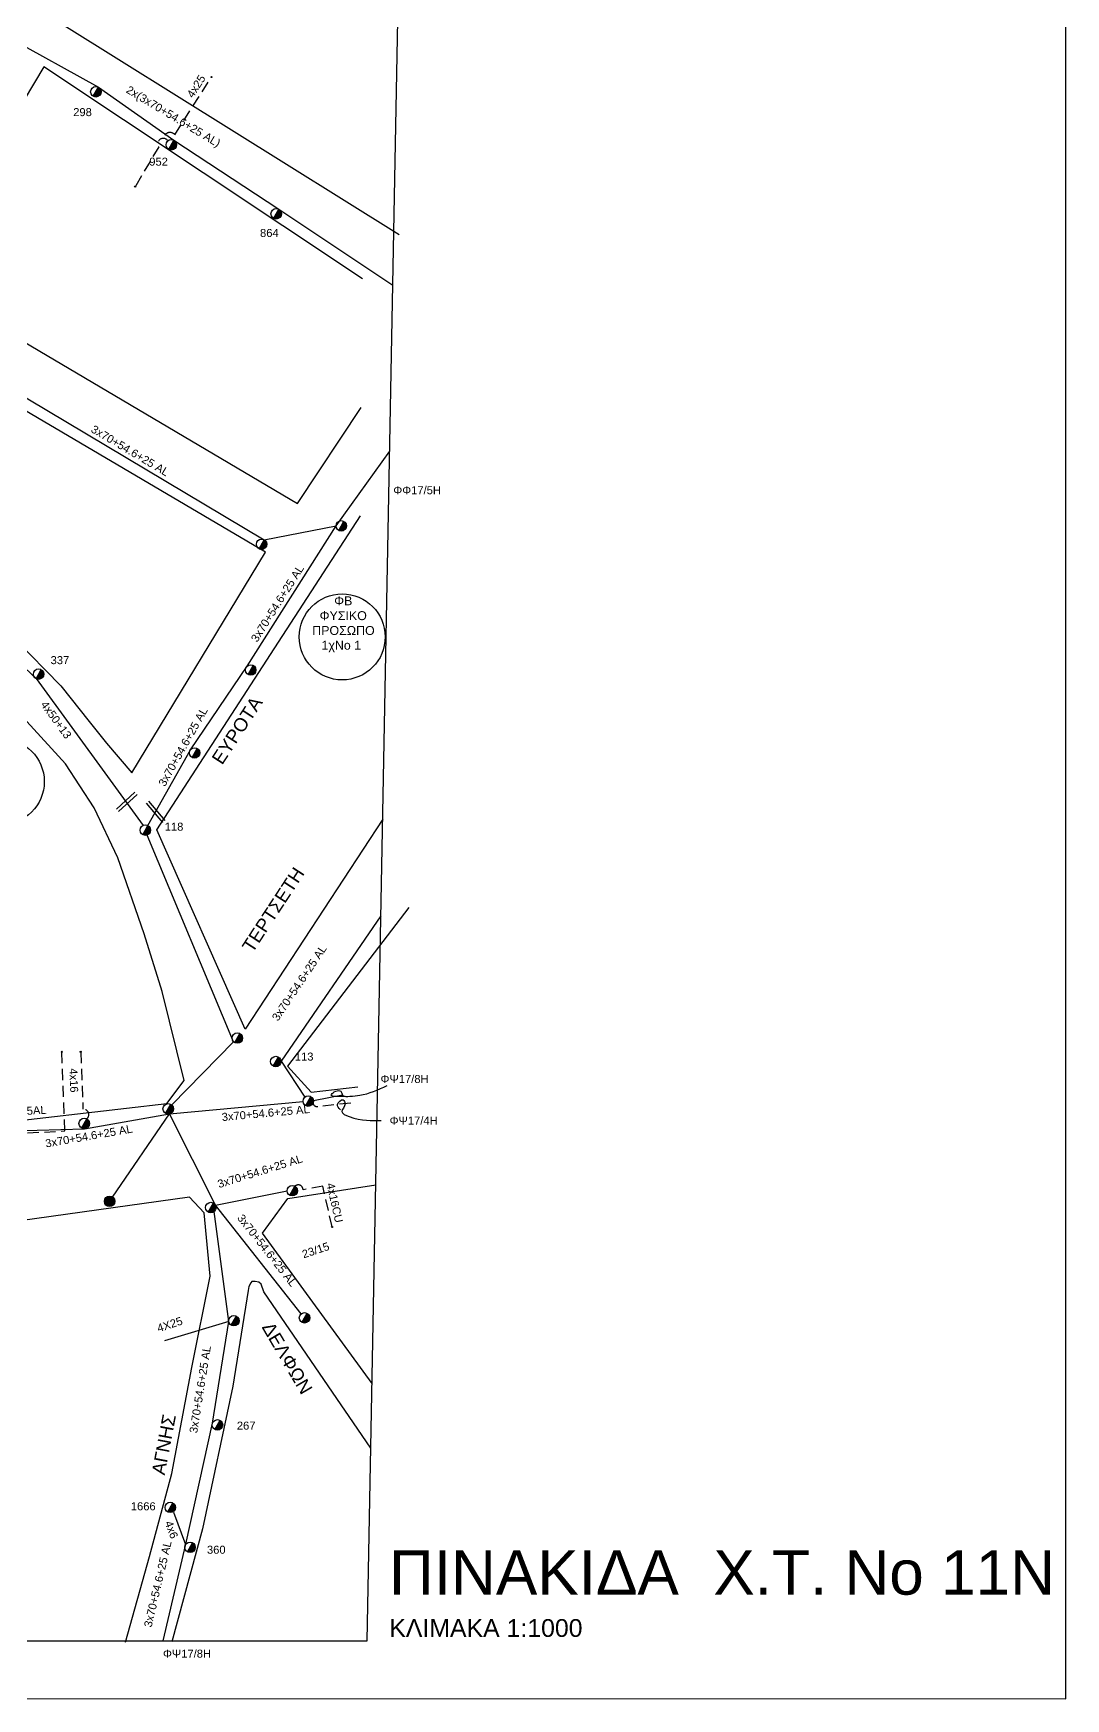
# Model space of a CAD drawing. Header units: millimetres. Extents: x 1421 to 11257, y 848 to 1896.
# Drawn here: x 10761.5 to 10993.8, y 848.3 to 1222.8 of the extents above; entities that cross this region are included whole.
import ezdxf
from ezdxf.enums import TextEntityAlignment as Align

# ---------------------------------------------------------------- set-up
doc = ezdxf.new("R2010")
doc.units = ezdxf.units.MM
doc.linetypes.add('DASHED', pattern=[19.05, 12.7, -6.35])
for name, color, linetype, lineweight in [('.15AL', 7, 'DASHED', 30), ('3x70+54.6+25 AL', 7, 'SYN_LINE', 30), ('4x16', 7, 'Continuous', 30), ('4x25', 7, 'Continuous', 30), ('4x50+13', 7, 'Continuous', 30), ('4x6', 7, 'SYN_LINE', 30), ('Άγνωστα', 7, 'Continuous', 30)]:
    doc.layers.add(name, color=color, linetype=linetype, lineweight=lineweight)
for name, color, linetype in [('TEXT ΚΑΛΩΔΙΩΝ', 7, 'Continuous'), ('ΑΓΝΩΣΤΟ ΕΝΑΕΡΙΟ ΚΑΛΩΔΙΟ', 7, 'Continuous'), ('ΑΓΝΩΣΤΟ ΥΠΟΓΕΙΟ ΚΑΛΩΔΙΟ', 7, 'DASHED'), ('Επιγραφές - Σχήματα', 7, 'Continuous'), ('Στύλος Ξύλινος', 7, 'Continuous'), ('Στύλος Ξύλινος @ 1', 7, 'Continuous'), ('Στύλος ΦΜ', 7, 'Continuous'), ('Στύλος ΦΜ @ 1', 7, 'Continuous'), ('Συνδέσεις', 7, 'Continuous'), ('Τομή', 7, 'Continuous'), ('Υπόβαθρο ΔΕΗ', 7, 'Continuous')]:
    doc.layers.add(name, color=color, linetype=linetype)
doc.styles.add('arial', font='ARIAL.TTF', dxfattribs={"height": 3})
doc.styles.get("Standard").update_dxf_attribs({"font": 'ARIAL.TTF', "height": 1.8})
doc.linetypes.add('SYN_LINE', pattern='A,0.5,-0.0001,["/\\/\\/\\/",Standard,S=0.1,R=0,X=0,Y=-0.05],-0.25', length=0.7501)

# ---------------------------------------------------------------- blocks, each defined once
blk = doc.blocks.new('ΥΠΑΡΧΩΝ ΤΣΙΜΕΝΤΕΝΙΟΣ ΣΤΥΛΟΣ')
at = {"layer": 'Στύλος ΦΜ'}
blk.add_hatch(color=7, dxfattribs=at).paths.add_polyline_path([(-1.29, -2.28, 0.574793), (2.62, 0, 0.268822), (1.3, 2.27)])
at = {"layer": 'Στύλος ΦΜ', "color": 7}
blk.add_line((-1.29, -2.28), (1.3, 2.27), dxfattribs=at)
blk.add_circle((0, 0), 2.62, dxfattribs=at)
at = {"layer": 'Στύλος ΦΜ', "flags": 4}
for tag, p in [('ΑΡΙΘΜΟΣ', (-4.68, 8.05)), ('ΤΥΠΟΣ', (-4.91, 3.03))]:
    blk.add_attdef(tag, p, '', height=4, dxfattribs=at)
blk = doc.blocks.new('ΥΠΑΡΧΩΝ ΞΥΛΙΝΟΣ ΣΤΥΛΟΣ')
at = {"layer": 'Στύλος Ξύλινος'}
h = blk.add_hatch(color=7, dxfattribs=at)
h.paths.add_polyline_path([(-2.62, 0, 0.270008), (-1.29, -2.28), (1.3, 2.27, 0.576266)])
h.paths.add_polyline_path([(-1.29, -2.28, 0.574793), (2.62, 0, 0.268822), (1.3, 2.27)])
at = {"layer": 'Στύλος Ξύλινος', "color": 7}
blk.add_line((-1.29, -2.28), (1.3, 2.27), dxfattribs=at)
blk.add_circle((0, 0), 2.62, dxfattribs=at)
at = {"layer": 'Στύλος Ξύλινος', "color": 1, "flags": 4}
for tag, p in [('ΑΡΙΘΜΟΣ', (-4.91, 8.6)), ('ΤΥΠΟΣ', (-4.85, 3.39))]:
    blk.add_attdef(tag, p, '', height=4, dxfattribs=at)
blk = doc.blocks.new('_ΣΥΝΔΕΣΗ')
at = {"layer": 'Συνδέσεις', "linetype": 'SYN_LINE', "ltscale": 40}
blk.add_hatch(color=256, dxfattribs=at).paths.add_polyline_path([(0.5, 0, 1), (-0.5, 0, 1)])
at = {"layer": 'Συνδέσεις'}
blk.add_circle((0, 0), 0.5, dxfattribs=at)
blk = doc.blocks.new('ΤΟΜΗ')
at = {"layer": 'Τομή', "ltscale": 40}
for p, q in [((11.3, -0.6), (-11.4, -0.6)), ((11.3, -3.4), (-11.4, -3.4))]:
    blk.add_line(p, q, dxfattribs=at)

msp = doc.modelspace()

# ---------------------------------------------------------------- linework, layer by layer
at = {"layer": '.15AL', "color": 151, "linetype": 'DASHED', "lineweight": -3, "ltscale": 0.2}
msp.add_lwpolyline([(10791.76, 1198.65, 0.998084), (10789.7, 1197.32), (10784.41, 1188.36)], format="xyb", dxfattribs=at)
at = {"layer": '.15AL', "color": 5, "linetype": 'DASHED', "lineweight": -3, "ltscale": 0.2}
msp.add_lwpolyline([(10746.14, 974.51, 0.741078), (10748.76, 974.89), (10768.57, 976.02), (10767.92, 993.8)], format="xyb", dxfattribs=at)
at = {"lineweight": -3, "ltscale": 15}
msp.add_lwpolyline([(10993.76, 1895.53), (8825.35, 1895.54), (8825.27, 848.33), (10993.76, 848.32)], close=True, dxfattribs=at)
at = {"lineweight": -3, "ltscale": 0.2}
for centre in [(10830.99, 1087.1), (10754.28, 1054.55)]:
    msp.add_circle(centre, 9.67, dxfattribs=at)
at = {"layer": '3x70+54.6+25 AL', "color": 151, "linetype": 'SYN_LINE', "lineweight": -3, "ltscale": 15}
for points in [[(10755.86, 1221.96), (10776.15, 1210.72), (10793.12, 1198.79), (10816.72, 1183.27), (10842.38, 1166.22)], [(10839.7, 1024.36), (10817.22, 991.71), (10822.61, 983.62)]]:
    msp.add_lwpolyline(points, dxfattribs=at)
at = {"layer": '3x70+54.6+25 AL', "color": 5, "linetype": 'SYN_LINE', "lineweight": -3, "ltscale": 15}
msp.add_lwpolyline([(10727.3, 1171.34), (10751.28, 1145.93), (10813.44, 1108.96), (10829.6, 1112.11)], dxfattribs=at)
at = {"layer": '3x70+54.6+25 AL', "color": 6, "linetype": 'SYN_LINE', "lineweight": -3, "ltscale": 15}
msp.add_lwpolyline([(10787.29, 1044.67), (10796.85, 1061.72), (10809.59, 1080.51), (10829.6, 1112.11), (10841.67, 1128.85)], dxfattribs=at)
at = {"layer": '3x70+54.6+25 AL', "color": 2, "linetype": 'SYN_LINE', "lineweight": -3, "ltscale": 15}
for points in [[(10746.29, 975.7), (10773, 976.5), (10792.12, 979.82), (10822.18, 982.61)], [(10779.34, 961.13), (10792.12, 979.82)], [(10821.76, 934.87), (10802.48, 959.31), (10792.12, 979.82)], [(10802.48, 959.31), (10818.57, 962.51)], [(10790.74, 861.33), (10795.83, 883.08), (10801.82, 910.29), (10805.45, 933.17), (10802.15, 957.85)], [(10805.45, 933.17), (10791, 928.83)]]:
    msp.add_lwpolyline(points, dxfattribs=at)
at = {"layer": '4x16', "color": 2, "linetype": 'DASHED', "lineweight": -3, "ltscale": 0.2}
for points in [[(10772.15, 993.78), (10772.67, 980.9, -0.736227), (10773.52, 978.7, 1.497447)], [(10828.71, 954.4), (10826.64, 963.56), (10822.18, 962.74, 0.672668), (10820.33, 963.57, -15.714048)]]:
    msp.add_lwpolyline(points, format="xyb", dxfattribs=at)
at = {"layer": '4x16', "color": 2, "linetype": 'SYN_LINE', "lineweight": -3, "ltscale": 15}
msp.add_lwpolyline([(10824.53, 982.82), (10831.07, 984.14)], dxfattribs=at)
at = {"layer": '4x25', "color": 151, "linetype": 'DASHED', "lineweight": -3, "ltscale": 0.2}
msp.add_lwpolyline([(10790.84, 1199.21, -0.676752), (10793.32, 1200.04), (10801.57, 1212.99)], format="xyb", dxfattribs=at)
at = {"layer": '4x50+13', "color": 30, "linetype": 'Continuous', "lineweight": -3, "ltscale": 0.2}
msp.add_lwpolyline([(10702.62, 1127.74), (10719.83, 1106.36), (10738.76, 1099.65), (10762.11, 1077.71), (10786.18, 1044.7)], dxfattribs=at)
at = {"layer": '4x6', "color": 2, "linetype": 'SYN_LINE', "lineweight": -3, "ltscale": 9}
msp.add_lwpolyline([(10793.03, 890.3), (10795.77, 882.98)], dxfattribs=at)
at = {"layer": 'ΑΓΝΩΣΤΟ ΕΝΑΕΡΙΟ ΚΑΛΩΔΙΟ', "color": 2, "linetype": 'Continuous', "lineweight": -3, "ltscale": 15}
msp.add_lwpolyline([(10792.63, 981.85), (10806.56, 996.04), (10787.09, 1042.53)], dxfattribs=at)
at = {"layer": 'ΑΓΝΩΣΤΟ ΥΠΟΓΕΙΟ ΚΑΛΩΔΙΟ', "color": 151, "linetype": 'DASHED', "lineweight": -3, "ltscale": 0.2}
msp.add_lwpolyline([(10832.92, 982.25), (10825.51, 981.47, -0.34417), (10824.4, 982.17, -2.577495)], format="xyb", dxfattribs=at)
at = {"layer": 'Υπόβαθρο ΔΕΗ', "lineweight": -3, "ltscale": 15}
msp.add_lwpolyline([(10855.44, 1855.69), (8838.35, 1855.69), (8838.27, 861.33), (10836.6, 861.33)], close=True, dxfattribs=at)
at = {"layer": 'Υπόβαθρο ΔΕΗ', "lineweight": -3, "ltscale": 0.1}
for points in [[(10842.53, 1246.21), (10797.45, 1274.33), (10768.36, 1224.69), (10843.81, 1177.57)], [(10835.54, 1167.62), (10763.87, 1215.33), (10735.37, 1167.63), (10820.93, 1117.1), (10835.23, 1138.72)], [(10840.11, 1046.12), (10809.14, 998.9), (10789.27, 1043.74), (10816.63, 1085.91), (10835.08, 1114.35)], [(10845.99, 1026.21), (10818.67, 990.55), (10824.02, 984.72), (10834.47, 985.9)], [(10837.7, 919.17), (10813.06, 953.02), (10818.74, 960.8), (10838.55, 963.88)], [(10782.22, 861.06), (10787.61, 880.3), (10792.67, 898.99), (10797.19, 922.81), (10801.27, 943.31), (10799.95, 957.6), (10796.65, 961.12), (10748.29, 954.39), (10748.42, 950.97), (10748.49, 941), (10748.53, 935.42), (10748, 931.81), (10747.32, 926.89), (10745.89, 920.37), (10743.45, 911.19), (10741.41, 905.36), (10738.73, 898.35), (10735.67, 890.52), (10731.67, 882.47), (10728.65, 875.83), (10725.08, 870.11), (10720.65, 861.36)], [(10837.42, 904.64), (10813.36, 939.84), (10812.77, 941.53), (10812.21, 941.98), (10811.4, 942.15), (10810.66, 942.15), (10810.45, 941.81), (10810.02, 941.03), (10809.87, 940.08), (10806.39, 918.64), (10799.56, 886.55), (10792.67, 861.08)]]:
    msp.add_lwpolyline(points, dxfattribs=at)
for points in [[(10813.73, 1106.18), (10730.42, 1155.21), (10709.83, 1120.8), (10714.18, 1118.75), (10724.54, 1113.18), (10730.98, 1108.54), (10737.5, 1104.06), (10746.14, 1097), (10757.44, 1086.58), (10767.67, 1076.06), (10774.04, 1068.1), (10777.95, 1063.22), (10783.67, 1056.52)], [(10681.11, 1072.57), (10692.9, 1064.9), (10701.91, 1058.82), (10708.95, 1052.1), (10718.14, 1042.25), (10725.89, 1030.47), (10732.43, 1018.53), (10737.85, 1005.18), (10743.47, 987.48), (10746.12, 976.94), (10791.54, 982.14), (10795.44, 987.35), (10790.52, 1007.32), (10786.42, 1020.32), (10780.5, 1037.41), (10775.17, 1048.69), (10768.7, 1058.56), (10760.07, 1068.09), (10749.7, 1078.8), (10739.09, 1088.96), (10725.02, 1100.27), (10715.41, 1106.14), (10704.98, 1111.9)]]:
    msp.add_lwpolyline(points, close=True, dxfattribs=at)
for points in [[(10831.64, 983.75), (10828.55, 984.23), (10830.65, 984.94), (10831.09, 984.07), (10832.68, 983.79), (10834.97, 984.02), (10841.12, 986.21)], [(10830.59, 980.74), (10829.93, 981.94), (10831.18, 982.98), (10831.62, 982.11), (10830.91, 980.38), (10832.55, 979.24), (10839.78, 978.37)]]:
    msp.add_spline(points, degree=3, dxfattribs=at)

# ---------------------------------------------------------------- block references
at = {"layer": 'Στύλος Ξύλινος @ 1', "lineweight": -3, "ltscale": 40, "xscale": 0.4499999999998181, "yscale": 0.4499999999998181, "zscale": 0.4499999999998181}
msp.add_blockref('ΥΠΑΡΧΩΝ ΞΥΛΙΝΟΣ ΣΤΥΛΟΣ', (10778.66, 960.16), dxfattribs=at)
at = {"layer": 'Στύλος ΦΜ @ 1', "color": 1, "lineweight": -3, "ltscale": 40}
ref = msp.add_blockref('ΥΠΑΡΧΩΝ ΤΣΙΜΕΝΤΕΝΙΟΣ ΣΤΥΛΟΣ', (10775.57, 1209.69), dxfattribs=dict(at, xscale=0.4499999999998181, yscale=0.4499999999998181, zscale=0.4499999999998181))
ref.add_attrib('ΑΡΙΘΜΟΣ', '298', (10770.47, 1204.21), dxfattribs={"layer": 'Στύλος ΦΜ', "height": 1.8, "flags": 4})
ref = msp.add_blockref('ΥΠΑΡΧΩΝ ΤΣΙΜΕΝΤΕΝΙΟΣ ΣΤΥΛΟΣ', (10792.54, 1197.77), dxfattribs=dict(at, xscale=0.4499999999998181, yscale=0.4499999999998181, zscale=0.4499999999998181))
ref.add_attrib('ΑΡΙΘΜΟΣ', '952', (10787.58, 1193.07), dxfattribs={"layer": 'Στύλος ΦΜ', "height": 1.8, "flags": 4})
ref = msp.add_blockref('ΥΠΑΡΧΩΝ ΤΣΙΜΕΝΤΕΝΙΟΣ ΣΤΥΛΟΣ', (10816.14, 1182.25), dxfattribs=dict(at, xscale=0.4499999999998181, yscale=0.4499999999998181, zscale=0.4499999999998181))
ref.add_attrib('ΑΡΙΘΜΟΣ', '864', (10812.5, 1177.04), dxfattribs={"layer": 'Στύλος ΦΜ', "height": 1.8, "flags": 4})
at = {"layer": 'Στύλος ΦΜ @ 1', "color": 1, "lineweight": -3, "ltscale": 40, "xscale": 0.4499999999998181, "yscale": 0.4499999999998181, "zscale": 0.4499999999998181}
for p in [(10830.78, 1112.07), (10812.86, 1107.93), (10810.41, 1079.66), (10797.78, 1061), (10807.39, 996.88), (10791.85, 980.96), (10823.35, 982.71), (10772.94, 977.68), (10819.75, 962.55), (10801.43, 958.78), (10806.62, 933.32), (10822.52, 933.97)]:
    msp.add_blockref('ΥΠΑΡΧΩΝ ΤΣΙΜΕΝΤΕΝΙΟΣ ΣΤΥΛΟΣ', p, dxfattribs=at)
at = {"layer": 'Στύλος ΦΜ @ 1', "color": 1, "lineweight": -3, "ltscale": 40}
ref = msp.add_blockref('ΥΠΑΡΧΩΝ ΤΣΙΜΕΝΤΕΝΙΟΣ ΣΤΥΛΟΣ', (10762.69, 1078.73), dxfattribs=dict(at, xscale=0.4499999999998181, yscale=0.4499999999998181, zscale=0.4499999999998181))
ref.add_attrib('ΑΡΙΘΜΟΣ', '337', (10765.38, 1080.97), dxfattribs={"layer": 'Στύλος ΦΜ', "height": 1.8, "flags": 4})
ref = msp.add_blockref('ΥΠΑΡΧΩΝ ΤΣΙΜΕΝΤΕΝΙΟΣ ΣΤΥΛΟΣ', (10786.7, 1043.64), dxfattribs=dict(at, xscale=0.4499999999998181, yscale=0.4499999999998181, zscale=0.4499999999998181))
ref.add_attrib('ΑΡΙΘΜΟΣ', '118', (10791.06, 1043.52), dxfattribs={"layer": 'Στύλος ΦΜ', "height": 1.8, "flags": 4})
ref = msp.add_blockref('ΥΠΑΡΧΩΝ ΤΣΙΜΕΝΤΕΝΙΟΣ ΣΤΥΛΟΣ', (10816.05, 991.6), dxfattribs=dict(at, xscale=0.4499999999998181, yscale=0.4499999999998181, zscale=0.4499999999998181))
ref.add_attrib('ΑΡΙΘΜΟΣ', '113', (10820.33, 991.82), dxfattribs={"layer": 'Στύλος ΦΜ', "height": 1.8, "flags": 4})
ref = msp.add_blockref('ΥΠΑΡΧΩΝ ΤΣΙΜΕΝΤΕΝΙΟΣ ΣΤΥΛΟΣ', (10802.93, 909.9), dxfattribs=dict(at, xscale=0.4499999999998181, yscale=0.4499999999998181, zscale=0.4499999999998181))
ref.add_attrib('ΑΡΙΘΜΟΣ', '267', (10807.29, 908.83), dxfattribs={"layer": 'Στύλος ΦΜ', "height": 1.8, "flags": 4})
ref = msp.add_blockref('ΥΠΑΡΧΩΝ ΤΣΙΜΕΝΤΕΝΙΟΣ ΣΤΥΛΟΣ', (10792.31, 891.34), dxfattribs=dict(at, xscale=0.4499999999998181, yscale=0.4499999999998181, zscale=0.4499999999998181))
ref.add_attrib('ΑΡΙΘΜΟΣ', '1666', (10783.43, 890.69), dxfattribs={"layer": 'Στύλος ΦΜ', "height": 1.8, "flags": 4})
ref = msp.add_blockref('ΥΠΑΡΧΩΝ ΤΣΙΜΕΝΤΕΝΙΟΣ ΣΤΥΛΟΣ', (10796.76, 882.36), dxfattribs=dict(at, xscale=0.4499999999998181, yscale=0.4499999999998181, zscale=0.4499999999998181))
ref.add_attrib('ΑΡΙΘΜΟΣ', '360', (10800.56, 880.92), dxfattribs={"layer": 'Στύλος ΦΜ', "height": 1.8, "flags": 4})
at = {"layer": 'Συνδέσεις', "lineweight": -3, "xscale": 0.25, "yscale": 0.25, "zscale": 0.25}
for p in [(10801.57, 1212.99), (10784.41, 1188.36), (10767.92, 993.8), (10772.15, 993.79), (10828.71, 954.4)]:
    msp.add_blockref('_ΣΥΝΔΕΣΗ', p, dxfattribs=at)
at = {"layer": 'Τομή', "lineweight": -3}
for p, xscale, yscale, zscale, rotation in [((10782.19, 1050.38), 0.2499999999999998, 0.2499999999999998, 0.2499999999999998, 42.57910494444175), ((10789.43, 1048.08), 0.2499999999999997, 0.2499999999999997, 0.2499999999999997, 310.3341319967188)]:
    msp.add_blockref('ΤΟΜΗ', p, dxfattribs=dict(at, xscale=xscale, yscale=yscale, zscale=zscale, rotation=rotation))

# ---------------------------------------------------------------- texts
at = {"layer": 'TEXT ΚΑΛΩΔΙΩΝ', "lineweight": -3, "ltscale": 15, "style": 'arial'}
for s, rotation, p in [('4x25', 57.5038, (10798.12, 1210.93)), ('2x(3x70+54.6+25 AL)', 328.9482, (10793.02, 1204.16)), ('3x70+54.6+25 AL', 329.2524, (10783.28, 1128.99)), ('3x70+54.6+25 AL', 57.6622, (10816.4, 1094.63)), ('4x50+13', 306.0949, (10766.64, 1068.44)), ('3x70+54.6+25 AL', 60.7296, (10795.17, 1062.4)), ('3x70+54.6+25 AL', 56.0962, (10821.32, 1009.29)), ('4x16', 272.3274, (10770.61, 987.37)), ('.15AL', 3.2592, (10761.2, 980.58)), ('3x70+54.6+25 AL', 5.3026, (10813.77, 980.02)), ('3x70+54.6+25 AL', 9.828, (10773.99, 974.85)), ('3x70+54.6+25 AL', 17.2403, (10812.5, 966.93)), ('4x16CU', 282.7458, (10829.32, 959.84)), ('3x70+54.6+25 AL', 308.2613, (10814.1, 949.14)), ('4X25', 18.2387, (10792.19, 932.48)), ('3x70+54.6+25 AL', 80.9897, (10799.02, 917.87)), ('4x6', 290.5196, (10792.59, 886.34)), ('3x70+54.6+25 AL', 76.8248, (10789.49, 874.12))]:
    msp.add_text(s, height=1.8, rotation=rotation, dxfattribs=at).set_placement(p, align=Align.MIDDLE_CENTER)
at = {"layer": 'Άγνωστα', "lineweight": -3, "ltscale": 0.2, "char_height": 1.8, "width": 18.6352, "attachment_point": 1, "style": 'arial'}
for s, insert in [('ΦΦ17/5H', (10842.49, 1120.98)), ('ΦΨ17/8H', (10839.61, 988.59)), ('ΦΨ17/4H', (10841.66, 979.23)), ('ΦΨ17/8H', (10790.67, 859.35))]:
    msp.add_mtext(s, dxfattribs=dict(at, insert=insert))
at = {"layer": 'Άγνωστα', "lineweight": -3, "ltscale": 0.2, "insert": (10821.75, 949.05), "char_height": 1.8, "width": 18.6352, "attachment_point": 1, "rotation": 18.3283, "style": 'arial'}
msp.add_mtext('\\A1;23/15', dxfattribs=at)
at = {"layer": 'Επιγραφές - Σχήματα', "lineweight": -3, "ltscale": 10, "width": 315.0361, "attachment_point": 1}
for s, insert, char_height in [('ΠΙΝΑΚΙΔΑ  Χ.Τ. Νο 11N', (10841.51, 881.72), 10), ('ΚΛΙΜΑΚΑ 1:1000', (10841.57, 866.22), 4)]:
    msp.add_mtext(s, dxfattribs=dict(at, insert=insert, char_height=char_height))
at = {"layer": 'Υπόβαθρο ΔΕΗ', "lineweight": -3, "ltscale": 0.1, "style": 'arial'}
for s, rotation, p in [('ΕΥΡΟΤΑ', 57.0218, (10807.34, 1066.09)), ('ΤΕΡΤΣΕΤΗ', 56.8255, (10815.47, 1025.74)), ('ΔΕΛΦΩΝ', 300.4126, (10818.64, 924.92)), ('ΑΓΝΗΣ', 79.2479, (10790.85, 905.5))]:
    msp.add_text(s, height=3, rotation=rotation, dxfattribs=at).set_placement(p, align=Align.MIDDLE_CENTER)
at = {"layer": 'Υπόβαθρο ΔΕΗ', "lineweight": -3, "char_height": 2, "width": 17.2548, "attachment_point": 1}
for s, insert in [('{\\W8.64836; }ΦΒ \\P{\\W4.42067; }ΦΥΣΙΚΟ \\P{\\W2.28183; }ΠΡΟΣΩΠΟ', (10822.47, 1096.21)), ('{\\W5.64925; }1χΝο 1\\P{\\W5.7564; }', (10821.94, 1086.23))]:
    msp.add_mtext(s, dxfattribs=dict(at, insert=insert))

doc.saveas('drawing.dxf')
